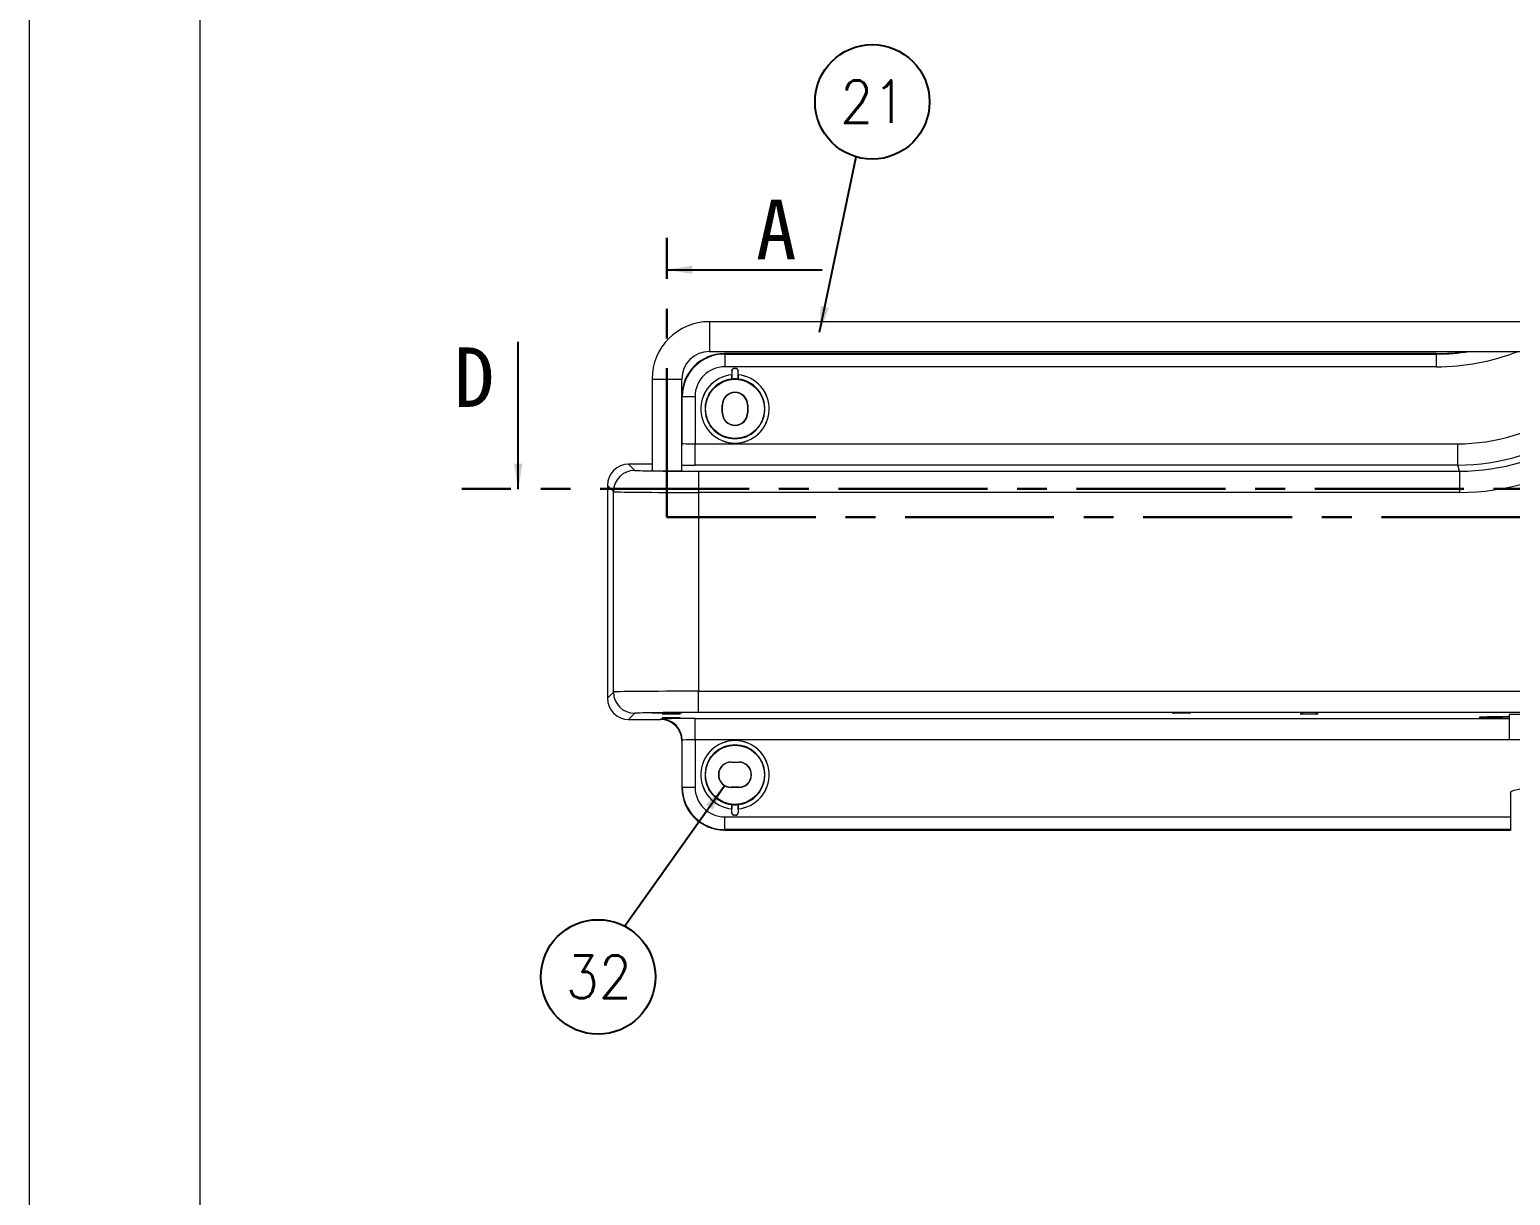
# Model space of a CAD drawing. Extents: x 14808 to 20058, y -13198 to -11680.
# Drawn here: x 14807.6 to 14981.6, y -12940 to -12803 of the extents above; entities that cross this region are included whole.
import ezdxf

# ---------------------------------------------------------------- set-up
doc = ezdxf.new("R2010")
doc.units = 0
doc.header["$LTSCALE"] = 7
doc.header["$MEASUREMENT"] = 0
doc.linetypes.add('CENTER', pattern=[2, 1.25, -0.25, 0.25, -0.25])
doc.layers.get('0').update_dxf_attribs({"color": 2, "linetype": 'CONTINUOUS'})
doc.styles.add('GHS', font='romans', dxfattribs={"bigfont": 'ghs'})
doc.styles.add('TEXTSTYLE_0', font='txt.shx', dxfattribs={"width": 0.8, "bigfont": 'whgtxt.shx'})
doc.dimstyles.new('STANDARD$7', dxfattribs={"dimtxt": 3.5, "dimasz": 3, "dimexe": 1, "dimexo": 0.0625, "dimgap": 1, "dimtad": 1, "dimdec": 4, "dimzin": 0, "dimdsep": 46, "dimtxsty": 'GHS', "dimcen": 1, "dimclrt": 2, "dimadec": 0, "dimazin": 0, "dimtfac": 1, "dimtdec": 4, "dimtofl": 0, "dimtmove": 0, "dimatfit": 3, "dimfxl": 1, "dimtolj": 1, "dimtzin": 0, "dimarcsym": 0})

# ---------------------------------------------------------------- blocks, each defined once
blk = doc.blocks.new('A$C16E869DF')
at = {"color": 2}
blk.add_circle((3.366, 3.366), 3.366, dxfattribs=at)
at = {"color": 2, "insert": (3.41, 3.376), "char_height": 2.5, "width": 5.41323, "attachment_point": 5, "style": 'TEXTSTYLE_0'}
blk.add_mtext('{\\W0.9;21}', dxfattribs=at)
blk = doc.blocks.new('A$C65734821')
at = {"color": 2}
blk.add_circle((3.366, 3.366), 3.366, dxfattribs=at)
at = {"color": 2, "insert": (3.41, 3.376), "char_height": 2.5, "width": 5.41323, "attachment_point": 5, "style": 'TEXTSTYLE_0'}
blk.add_mtext('{\\W0.9;32}', dxfattribs=at)
blk = doc.blocks.new('A$C25E94B78')
at = {"color": 1, "linetype": 'CENTER', "lineweight": 30}
for p, q in [((1.25, 10.119), (1.25, 23.872)), ((7.125, 9.745), (7.125, 24.291)), ((-94.375, -0.619), (-94.375, 15.806)), ((-20.5, 9.745), (-20.5, -27.655)), ((-20.5, 9.745), (7.125, 9.745)), ((0, -9.345), (0, 10.119)), ((0, 10.119), (1.25, 10.119)), ((22.458, 1.04), (-106.438, 1.04)), ((-94.375, -0.619), (-41.625, -0.619)), ((-41.625, -0.619), (-41.625, -27.832)), ((0, -9.345), (1.25, -9.345)), ((1.25, -9.345), (1.25, -27.255))]:
    blk.add_line(p, q, dxfattribs=at)
blk = doc.blocks.new('A$C28CA061E')
at = {"color": 7, "linetype": 'Continuous', "lineweight": 15}
for p, q in [((67.014, 32.356), (6, 32.356)), ((6, 30.606), (64.389, 30.606)), ((6.875, 30.481), (6.901, 30.454)), ((48.716, 30.481), (6.875, 30.481)), ((48.724, 30.454), (48.716, 30.481)), ((6.901, 30.454), (48.724, 30.454)), ((6.901, 30.454), (6.901, 29.704)), ((48.724, 29.704), (6.901, 29.704)), ((7.563, 29.606), (7.437, 29.606)), ((7.437, 29.606), (7.446, 29.597)), ((7.554, 29.597), (7.446, 29.597)), ((7.554, 29.597), (7.563, 29.606)), ((48.724, 30.454), (48.724, 29.704)), ((2.625, 28.981), (2.625, 23.592)), ((4.375, 23.592), (4.375, 28.981)), ((7.313, 29.481), (7.313, 29.234)), ((7.321, 29.472), (7.313, 29.481)), ((7.318, 28.984), (7.318, 29.231)), ((7.318, 28.984), (7.321, 28.981)), ((7.321, 29.472), (7.321, 28.981)), ((7.688, 29.481), (7.679, 29.472)), ((7.679, 28.981), (7.679, 29.472)), ((7.679, 28.981), (7.682, 28.984)), ((7.682, 29.231), (7.682, 28.984)), ((7.688, 29.234), (7.688, 29.481)), ((4.401, 27.955), (4.375, 27.981)), ((4.375, 27.981), (4.375, 25.231)), ((4.401, 27.955), (5.151, 27.955)), ((4.401, 25.204), (4.401, 27.955)), ((5.151, 27.955), (5.151, 25.178)), ((6.767, 27.456), (6.75, 27.456)), ((6.75, 27.006), (6.75, 27.456)), ((6.767, 27.006), (6.75, 27.006)), ((6.767, 27.006), (6.767, 27.456)), ((8.233, 27.456), (8.233, 27.006)), ((8.233, 27.456), (8.25, 27.456)), ((8.233, 27.006), (8.25, 27.006)), ((8.25, 27.456), (8.25, 27.006)), ((4.375, 25.231), (4.401, 25.204)), ((5.151, 23.929), (5.151, 25.178)), ((5.151, 25.178), (49.981, 25.178)), ((49.981, 23.929), (49.981, 25.178)), ((1.25, 23.981), (1.611, 23.62)), ((2.625, 23.981), (1.25, 23.981)), ((49.981, 23.929), (5.151, 23.929)), ((5.36, 23.571), (50.09, 23.571)), ((5.36, 23.571), (5.36, 22.322)), ((50.09, 23.571), (49.981, 23.929)), ((50.09, 23.571), (50.09, 22.322)), ((0.361, 22.37), (0, 22.731)), ((0, 22.731), (0, 10.231)), ((0.361, 10.591), (0.361, 22.37)), ((50.09, 22.322), (5.36, 22.322)), ((5.36, 22.322), (5.36, 10.64)), ((0, 10.231), (0.361, 10.591)), ((5.36, 9.39), (5.36, 10.64)), ((1.611, 9.342), (1.25, 8.981)), ((1.25, 8.981), (3.125, 8.981)), ((3.125, 8.981), (3.151, 9.007)), ((5.151, 7.783), (5.151, 9.033)), ((53, 9.282), (53, 7.782)), ((59.5, 9.282), (53, 9.282)), ((4.401, 7.757), (4.375, 7.731)), ((4.375, 7.731), (4.375, 4.981)), ((4.401, 5.007), (4.401, 7.757)), ((5.151, 7.783), (5.151, 5.007)), ((59.5, 7.782), (53, 7.782)), ((7.275, 6.463), (7.275, 6.481)), ((7.275, 6.481), (7.725, 6.481)), ((7.275, 6.463), (7.725, 6.463)), ((7.725, 6.463), (7.725, 6.481)), ((4.375, 4.981), (4.401, 5.007)), ((4.401, 5.007), (5.151, 5.007)), ((7.275, 4.998), (7.275, 4.981)), ((7.725, 4.998), (7.275, 4.998)), ((7.725, 4.981), (7.275, 4.981)), ((7.725, 4.998), (7.725, 4.981)), ((53.075, 4.683), (53.075, 2.451)), ((7.313, 3.481), (7.313, 3.727)), ((7.313, 3.481), (7.321, 3.489)), ((7.318, 3.978), (7.321, 3.98)), ((7.318, 3.978), (7.318, 3.731)), ((7.321, 3.489), (7.321, 3.98)), ((7.679, 3.98), (7.682, 3.978)), ((7.679, 3.98), (7.679, 3.489)), ((7.679, 3.489), (7.688, 3.481)), ((7.682, 3.731), (7.682, 3.978)), ((7.688, 3.727), (7.688, 3.481)), ((6.901, 2.507), (6.901, 3.257)), ((7.446, 3.364), (7.437, 3.356)), ((7.563, 3.356), (7.437, 3.356)), ((7.554, 3.364), (7.446, 3.364)), ((7.563, 3.356), (7.554, 3.364)), ((6.901, 2.507), (6.875, 2.481)), ((6.875, 2.481), (53.075, 2.481))]:
    blk.add_line(p, q, dxfattribs=at)
at = {"color": 8, "linetype": 'Continuous', "lineweight": 15}
for p, q in [((6, 32.356), (6, 31.481)), ((6, 31.481), (6, 30.606)), ((2.625, 28.981), (3.5, 28.981)), ((3.5, 28.981), (4.375, 28.981)), ((5.36, 10.64), (71.99, 10.64)), ((5.151, 9.033), (53, 9.033)), ((72.033, 9.39), (5.36, 9.39)), ((53, 7.783), (5.151, 7.783)), ((6.901, 3.257), (53.075, 3.257)), ((53.075, 2.507), (6.901, 2.507))]:
    blk.add_line(p, q, dxfattribs=at)
at = {"color": 8, "linetype": 'Continuous', "lineweight": 15, "flags": 128}
blk.add_lwpolyline([(4.375, 24.949), (4.377, 24.96), (4.401, 25.204)], dxfattribs=at)
at = {"color": 7, "linetype": 'Continuous', "lineweight": 15, "flags": 128}
blk.add_lwpolyline([(53.075, 4.683), (53.078, 4.7), (53.146, 4.767), (53.304, 4.831), (53.546, 4.891), (53.867, 4.945), (54.255, 4.992), (54.702, 5.029), (55.192, 5.057), (55.713, 5.074), (56.25, 5.079)], dxfattribs=at)
at = {"color": 7, "linetype": 'Continuous', "lineweight": 15}
for centre in [(7.5, 27.231), (7.5, 5.731)]:
    blk.add_circle(centre, 1.738, dxfattribs=at)
for centre, radius, start, end in [((6, 28.981), 3.375, 90, 180), ((6, 28.981), 1.625, 90, 180), ((7.5, 27.231), 2.013, 95.34587, 84.65413), ((7.5, 27.231), 2.008, 95.19469, 84.80531), ((7.5, 27.231), 1.763, 95.92142, 84.07858), ((7.5, 27.231), 1.759, 84.16827, 95.83173), ((7.5, 27.456), 0.75, 0, 180), ((7.5, 27.456), 0.733, 0, 180), ((7.5, 27.006), 0.75, 180, 0), ((7.5, 27.006), 0.733, 180, 0), ((1.611, 22.37), 1.25, 90.0115, 179.9885), ((1.611, 10.592), 1.25, 180.0115, 269.9885), ((3.151, 7.757), 1.25, 0.0115, 89.9885), ((7.5, 5.731), 2.013, 275.34587, 264.65413), ((7.5, 5.731), 2.008, 275.19469, 264.80531), ((7.5, 5.731), 1.763, 275.92142, 264.07858), ((7.275, 5.731), 0.75, 90, 270), ((7.275, 5.731), 0.733, 90, 270), ((7.725, 5.731), 0.75, 270, 90), ((7.725, 5.731), 0.733, 270, 90), ((7.5, 5.731), 1.759, 264.16827, 275.83173)]:
    blk.add_arc(centre, radius, start, end, dxfattribs=at)
for centre, major_axis, ratio, start_param, end_param in [((6.875, 27.981), (-1.768, 1.768), 0.999829, 5.497873, 7.068498), ((48.715, 42.982), (3.623, -11.965), 0.999906, 5.98921, 6.130743), ((6.901, 27.954), (1.768, -1.768), 0.999931, 2.35628, 3.926905), ((6.901, 27.954), (-1.238, 1.238), 0.999829, 5.497873, 7.068498), ((7.438, 29.481), (-0.0884, 0.0884), 0.999695, 5.497939, 7.068431), ((7.446, 29.472), (-0.0884, 0.0884), 0.999695, 5.497939, 7.068431), ((7.554, 29.472), (0.0884, 0.0884), 0.999695, 5.497939, 7.068431), ((7.562, 29.481), (0.0884, 0.0884), 0.999695, 5.497939, 7.068431), ((4.292, 27.231), (4.278, 0), 0.661476, 0.784892, 0.786766), ((10.708, 27.231), (4.278, 0), 0.661476, 2.354826, 2.356701), ((49.981, 36.429), (-3.26, 10.768), 0.999906, 2.847617, 3.435568), ((49.981, 36.429), (-3.623, 11.965), 0.999925, 2.847617, 3.435568), ((50.089, 36.073), (-3.623, 11.965), 0.999888, 2.847617, 3.435568), ((5.151, 25.205), (0.75, 0), 0.034909, 3.154683, 4.712389), ((50.089, 36.073), (-3.985, 13.161), 0.999906, 2.847617, 3.435568), ((1.25, 22.731), (-0.884, 0.884), 0.999829, 5.497873, 7.068498), ((5.36, 23.621), (3.75, 0), 0.013091, 3.154683, 4.712389), ((3.5, 23.595), (0.9, 0), 0.013091, 2.905341, 4.712389), ((3.5, 23.595), (0.9, 0), 0.013091, 4.712389, 6.519437), ((5.36, 22.371), (5, 0), 0.009818, 3.154683, 4.712389), ((5.36, 10.591), (5, 0), 0.009818, 1.570796, 3.128503), ((1.25, 10.231), (-0.884, -0.884), 0.999829, 5.497873, 7.068498), ((5.36, 9.341), (3.75, 0), 0.013091, 1.570796, 3.128503), ((3.125, 7.731), (0.884, 0.884), 0.999829, 5.497873, 7.068498), ((5.151, 9.007), (2, 0), 0.013091, 1.570796, 3.128503), ((54.5, 9.105), (3.25, 0), 0.013091, 2.050525, 4.23266), ((5.151, 7.757), (0.75, 0), 0.034909, 1.570796, 3.128503), ((6.875, 4.981), (-1.768, -1.768), 0.999829, 5.497873, 7.068498), ((6.901, 5.007), (1.768, 1.768), 0.999931, 2.35628, 3.926905), ((6.901, 5.007), (-1.238, -1.238), 0.999829, 5.497873, 7.068498), ((4.292, 5.731), (4.278, 0), 0.661476, 5.496419, 5.498294), ((7.446, 3.489), (-0.0884, -0.0884), 0.999695, 5.497939, 7.068431), ((7.554, 3.489), (0.0884, -0.0884), 0.999695, 5.497939, 7.068431), ((10.708, 5.731), (4.278, 0), 0.661476, 3.926484, 3.928359), ((7.438, 3.481), (-0.0884, -0.0884), 0.999695, 5.497939, 7.068431), ((7.562, 3.481), (0.0884, -0.0884), 0.999695, 5.497939, 7.068431)]:
    blk.add_ellipse(centre, major_axis=major_axis, ratio=ratio, start_param=start_param, end_param=end_param, dxfattribs=at)
at = {"color": 8, "linetype": 'Continuous', "lineweight": 15}
for centre, major_axis, ratio, start_param, end_param in [((48.723, 42.956), (3.84, -12.683), 0.999906, 5.98921, 6.360149), ((48.723, 42.956), (-3.623, 11.965), 0.999895, 2.847617, 3.003365), ((5.151, 23.955), (2, 0), 0.013091, 4.313795, 4.712389)]:
    blk.add_ellipse(centre, major_axis=major_axis, ratio=ratio, start_param=start_param, end_param=end_param, dxfattribs=at)
at = {"color": 7, "linetype": 'Continuous', "lineweight": 15}
for centre, major_axis in [((3.5, 9.367), (0.875, 0)), ((3.75, 9.308), (0.525, 0)), ((3.75, 9.079), (0.525, 0)), ((33.75, 9.357), (0.525, 0)), ((41.25, 9.308), (0.525, 0))]:
    blk.add_ellipse(centre, major_axis=major_axis, ratio=0.013091, dxfattribs=at)

msp = doc.modelspace()

# ---------------------------------------------------------------- linework, layer by layer
at = {"color": 2, "linetype": 'Continuous', "lineweight": 15}
msp.add_line((14807.56, -13122.52), (14807.56, -12528.52), dxfattribs=at)
at = {"color": 7, "linetype": 'Continuous', "lineweight": 15}
msp.add_line((14827.56, -12548.52), (14827.56, -13102.52), dxfattribs=at)

# ---------------------------------------------------------------- block references
at = {"xscale": 2, "yscale": 2, "zscale": 2}
for name, p in [('A$C16E869DF', (14899.89, -12818.27)), ('A$C25E94B78', (15071.23, -12859.11)), ('A$C28CA061E', (14875.48, -12902.08)), ('A$C65734821', (14867.66, -12921.11))]:
    msp.add_blockref(name, p, dxfattribs=at)

# ---------------------------------------------------------------- texts
at = {"color": 2, "char_height": 7, "attachment_point": 5}
for s, insert in [('\\A1;A', (14895.33, -12826.53)), ('\\A1;D', (14859.81, -12843.89))]:
    msp.add_mtext(s, dxfattribs=dict(at, insert=insert))

# ---------------------------------------------------------------- leaders
for points in [[(14900.43, -12838.59), (14904.73, -12818)], [(14882.48, -12831.27), (14900.74, -12831.27)], [(14865, -12857.04), (14865, -12839.75)], [(14889.2, -12891.99), (14877.52, -12908.41)]]:
    msp.add_leader(points, dimstyle='STANDARD$7', override={"dimtxt": 3, "dimexo": 0.3, "dimgap": 2, "dimtad": 0, "dimdec": 1, "dimzin": 8, "dimcen": 0, "dimclrd": 2, "dimclre": 2, "dimazin": 2, "dimtp": 0.1, "dimtfac": 0.5, "dimtdec": 1, "dimfxl": 2.5, "dimarcsym": 1})

doc.saveas('drawing.dxf')
